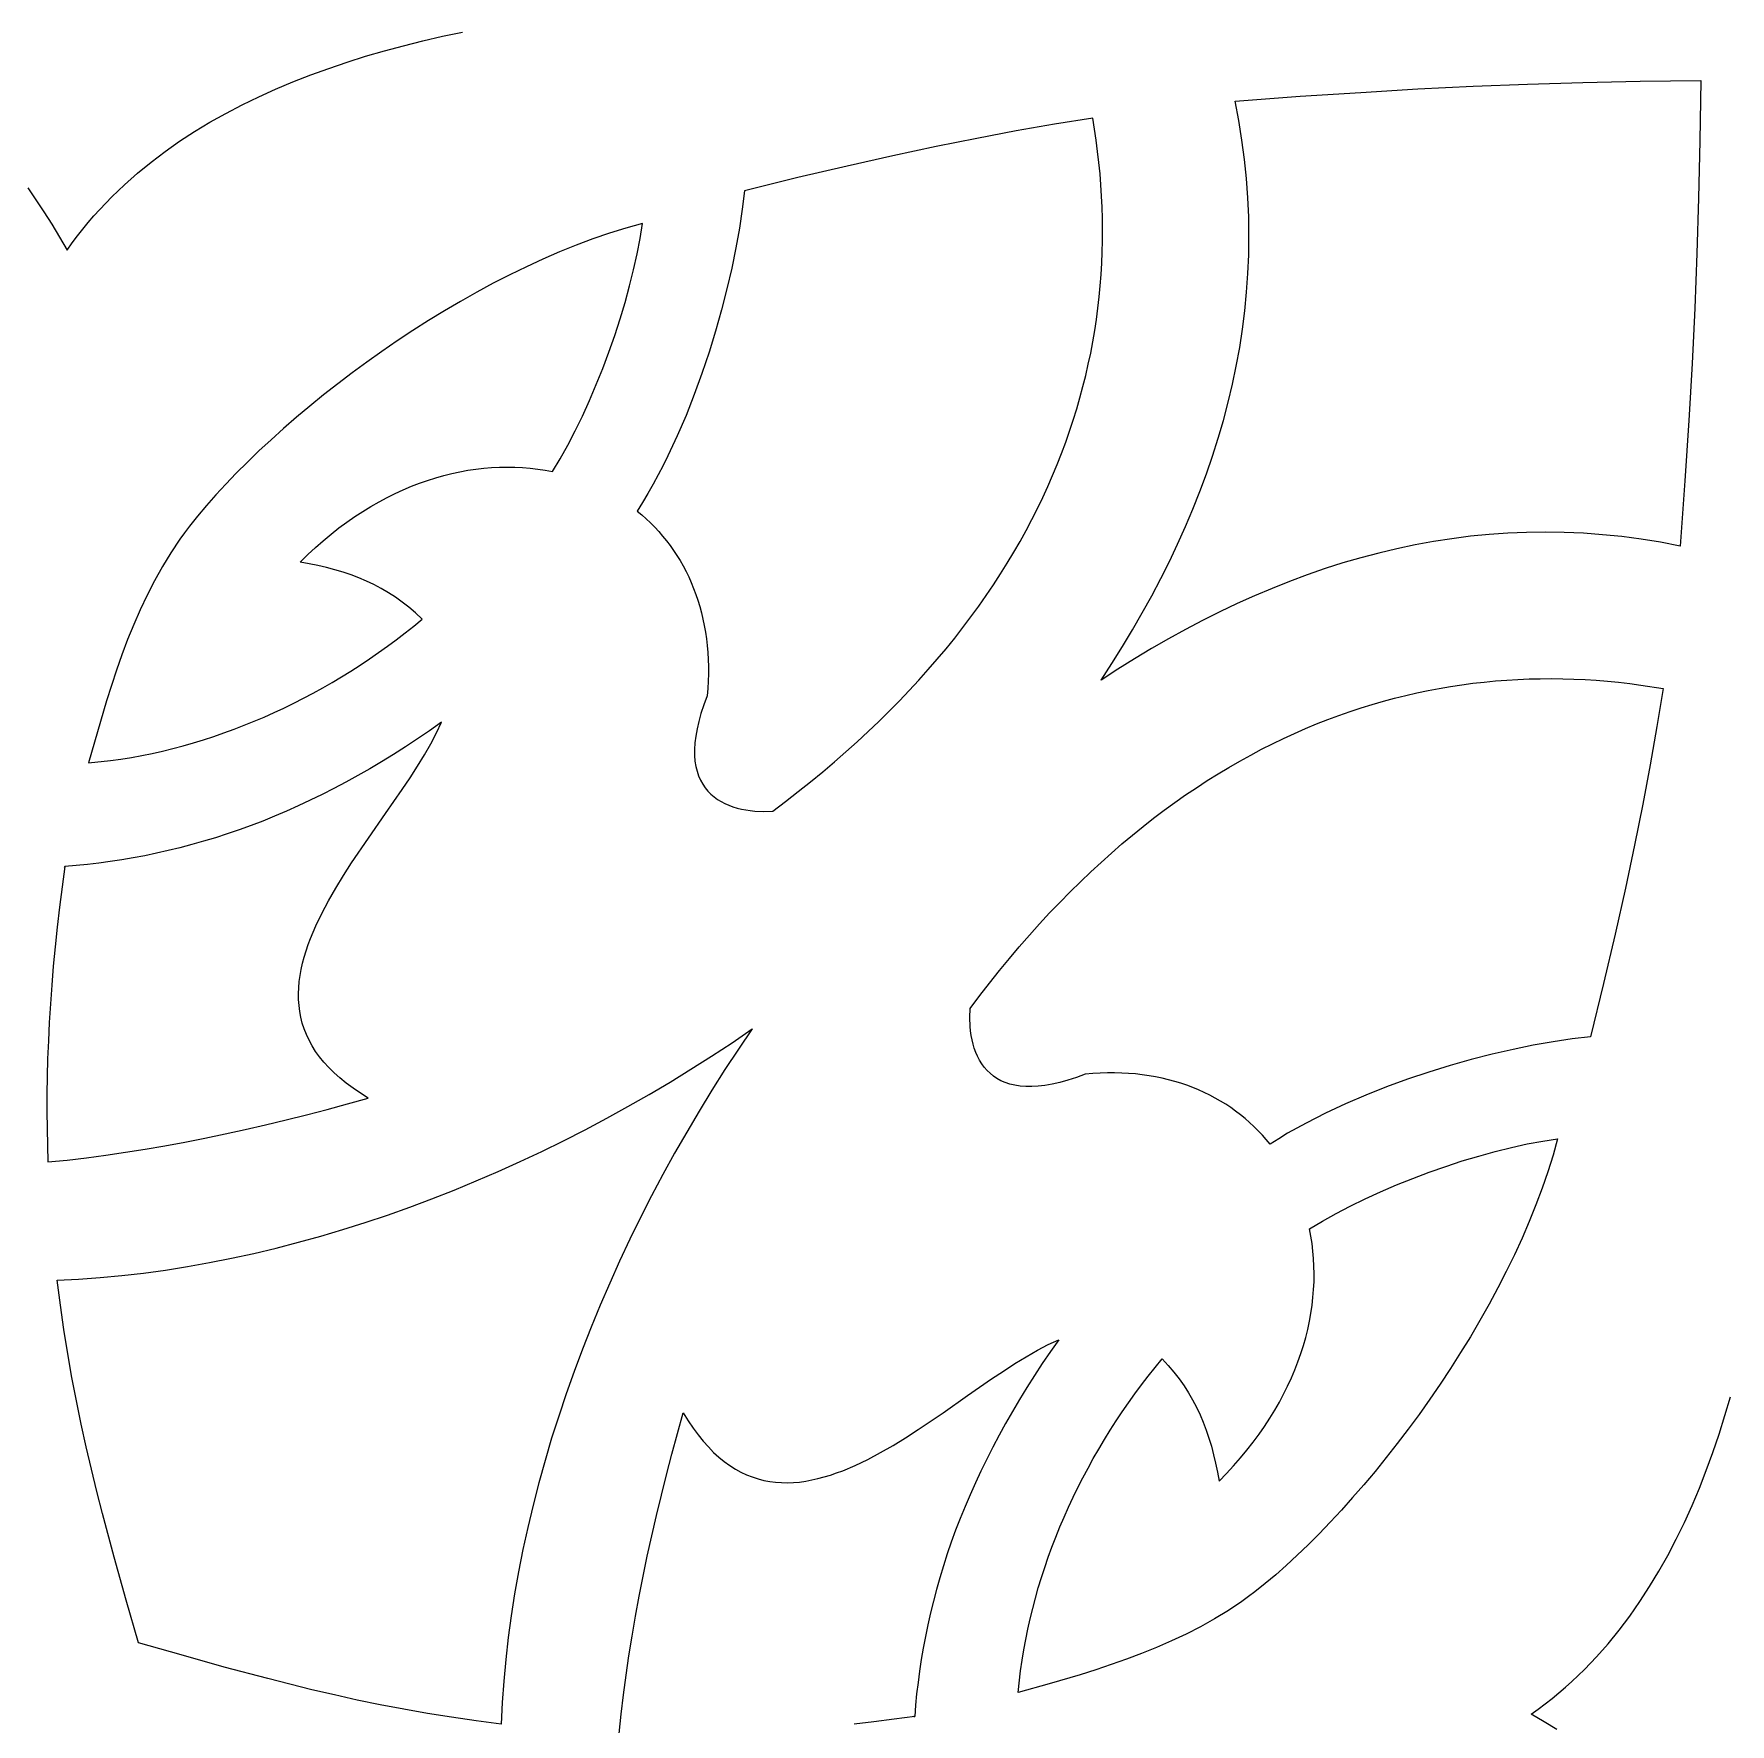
# Model space of a CAD drawing. Extents: x -61 to 56, y 12 to 129.
# Drawn here: x -3.18 to 15.38, y 70.04 to 88.53 of the extents above; entities that cross this region are included whole.
import ezdxf

# ---------------------------------------------------------------- set-up
doc = ezdxf.new("R2010")
doc.units = 0
doc.header["$MEASUREMENT"] = 0
doc.layers.add('LAYER_1', color=18, linetype='CONTINUOUS')

msp = doc.modelspace()

# ---------------------------------------------------------------- linework, layer by layer
at = {"layer": 'LAYER_1'}
for points in [[(-3.244, 86.849), (-3.156, 86.72), (-3.07, 86.587), (-2.984, 86.451), (-2.899, 86.312), (-2.816, 86.17), (-2.76, 86.248), (-2.703, 86.324), (-2.644, 86.399), (-2.583, 86.472), (-2.521, 86.544), (-2.458, 86.615), (-2.393, 86.684), (-2.326, 86.752), (-2.189, 86.884), (-2.046, 87.011), (-1.897, 87.132), (-1.743, 87.248), (-1.585, 87.36), (-1.421, 87.466), (-1.252, 87.568), (-1.079, 87.665), (-0.901, 87.758), (-0.719, 87.846), (-0.534, 87.93), (-0.344, 88.01), (-0.15, 88.086), (0.047, 88.157), (0.247, 88.225), (0.45, 88.289), (0.657, 88.349), (0.866, 88.405), (1.078, 88.458), (1.292, 88.508), (1.509, 88.554)], [(-3.244, 86.849), (-3.156, 86.72), (-3.07, 86.587), (-2.984, 86.451), (-2.899, 86.312), (-2.816, 86.17), (-2.76, 86.248), (-2.703, 86.324), (-2.644, 86.399), (-2.583, 86.472), (-2.521, 86.544), (-2.458, 86.615), (-2.393, 86.684), (-2.326, 86.752), (-2.189, 86.884), (-2.046, 87.011), (-1.897, 87.132), (-1.743, 87.248), (-1.585, 87.36), (-1.421, 87.466), (-1.252, 87.568), (-1.079, 87.665), (-0.901, 87.758), (-0.719, 87.846), (-0.534, 87.93), (-0.344, 88.01), (-0.15, 88.086), (0.047, 88.157), (0.247, 88.225), (0.45, 88.289), (0.657, 88.349), (0.866, 88.405), (1.078, 88.458), (1.292, 88.508), (1.509, 88.554)], [(3.225, 69.942), (3.246, 70.152), (3.272, 70.364), (3.3, 70.577), (3.331, 70.791), (3.366, 71.007), (3.403, 71.223), (3.443, 71.442), (3.486, 71.661), (3.532, 71.881), (3.581, 72.103), (3.632, 72.325), (3.686, 72.548), (3.742, 72.772), (3.801, 72.997), (3.862, 73.222), (3.925, 73.448), (3.978, 73.362), (4.033, 73.282), (4.088, 73.207), (4.144, 73.138), (4.2, 73.075), (4.258, 73.016), (4.316, 72.963), (4.375, 72.915), (4.435, 72.872), (4.496, 72.834), (4.557, 72.801), (4.619, 72.772), (4.681, 72.747), (4.744, 72.726), (4.807, 72.71), (4.872, 72.698), (4.936, 72.69), (5.001, 72.685), (5.066, 72.684), (5.132, 72.687), (5.199, 72.692), (5.265, 72.702), (5.332, 72.714), (5.399, 72.729), (5.467, 72.747), (5.535, 72.767), (5.603, 72.791), (5.671, 72.816), (5.808, 72.874), (5.945, 72.94), (6.083, 73.014), (6.221, 73.093), (6.358, 73.177), (6.495, 73.265), (6.768, 73.45), (7.036, 73.637), (7.299, 73.819), (7.428, 73.905), (7.554, 73.987), (7.678, 74.063), (7.8, 74.133), (7.919, 74.195), (8.035, 74.249), (7.943, 74.118), (7.854, 73.987), (7.767, 73.856), (7.684, 73.725), (7.604, 73.594), (7.527, 73.464), (7.452, 73.333), (7.381, 73.203), (7.312, 73.072), (7.246, 72.942), (7.183, 72.812), (7.122, 72.682), (7.064, 72.553), (7.008, 72.423), (6.955, 72.294), (6.905, 72.165), (6.858, 72.035), (6.814, 71.905), (6.772, 71.775), (6.733, 71.645), (6.697, 71.516), (6.662, 71.387), (6.631, 71.259), (6.602, 71.131), (6.575, 71.003), (6.551, 70.876), (6.53, 70.75), (6.511, 70.624), (6.494, 70.499), (6.479, 70.375), (6.468, 70.251), (6.458, 70.127), (6.448, 70.126), (6.458, 70.127), (6.234, 70.097), (6.012, 70.069), (5.795, 70.044)], [(3.225, 69.942), (3.246, 70.152), (3.272, 70.364), (3.3, 70.577), (3.331, 70.791), (3.366, 71.007), (3.403, 71.223), (3.443, 71.442), (3.486, 71.661), (3.532, 71.881), (3.581, 72.103), (3.632, 72.325), (3.686, 72.548), (3.742, 72.772), (3.801, 72.997), (3.862, 73.222), (3.925, 73.448), (3.978, 73.362), (4.033, 73.282), (4.088, 73.207), (4.144, 73.138), (4.2, 73.075), (4.258, 73.016), (4.316, 72.963), (4.375, 72.915), (4.435, 72.872), (4.496, 72.834), (4.557, 72.801), (4.619, 72.772), (4.681, 72.747), (4.744, 72.726), (4.807, 72.71), (4.872, 72.698), (4.936, 72.69), (5.001, 72.685), (5.066, 72.684), (5.132, 72.687), (5.199, 72.692), (5.265, 72.702), (5.332, 72.714), (5.399, 72.729), (5.467, 72.747), (5.535, 72.767), (5.603, 72.791), (5.671, 72.816), (5.808, 72.874), (5.945, 72.94), (6.083, 73.014), (6.221, 73.093), (6.358, 73.177), (6.495, 73.265), (6.768, 73.45), (7.036, 73.637), (7.299, 73.819), (7.428, 73.905), (7.554, 73.987), (7.678, 74.063), (7.8, 74.133), (7.919, 74.195), (8.035, 74.249), (7.943, 74.118), (7.854, 73.987), (7.767, 73.856), (7.684, 73.725), (7.604, 73.594), (7.527, 73.464), (7.452, 73.333), (7.381, 73.203), (7.312, 73.072), (7.246, 72.942), (7.183, 72.812), (7.122, 72.682), (7.064, 72.553), (7.008, 72.423), (6.955, 72.294), (6.905, 72.165), (6.858, 72.035), (6.814, 71.905), (6.772, 71.775), (6.733, 71.645), (6.697, 71.516), (6.662, 71.387), (6.631, 71.259), (6.602, 71.131), (6.575, 71.003), (6.551, 70.876), (6.53, 70.75), (6.511, 70.624), (6.494, 70.499), (6.479, 70.375), (6.468, 70.251), (6.458, 70.127), (6.448, 70.126), (6.458, 70.127), (6.234, 70.097), (6.012, 70.069), (5.795, 70.044)], [(13.483, 69.984), (13.344, 70.069), (13.202, 70.153), (13.28, 70.208), (13.356, 70.266), (13.431, 70.324), (13.504, 70.385), (13.576, 70.447), (13.647, 70.51), (13.716, 70.575), (13.784, 70.642), (13.916, 70.779), (14.043, 70.922), (14.164, 71.071), (14.28, 71.225), (14.392, 71.384), (14.498, 71.547), (14.6, 71.716), (14.697, 71.889), (14.79, 72.067), (14.878, 72.249), (14.962, 72.435), (15.042, 72.624), (15.118, 72.818), (15.189, 73.015), (15.257, 73.215), (15.321, 73.418), (15.381, 73.625)], [(13.483, 69.984), (13.344, 70.069), (13.202, 70.153), (13.28, 70.208), (13.356, 70.266), (13.431, 70.324), (13.504, 70.385), (13.576, 70.447), (13.647, 70.51), (13.716, 70.575), (13.784, 70.642), (13.916, 70.779), (14.043, 70.922), (14.164, 71.071), (14.28, 71.225), (14.392, 71.384), (14.498, 71.547), (14.6, 71.716), (14.697, 71.889), (14.79, 72.067), (14.878, 72.249), (14.962, 72.435), (15.042, 72.624), (15.118, 72.818), (15.189, 73.015), (15.257, 73.215), (15.321, 73.418), (15.381, 73.625)]]:
    msp.add_lwpolyline(points, dxfattribs=at)
for points in [[(8.498, 81.466), (8.497, 81.465), (8.615, 81.648), (8.73, 81.832), (8.841, 82.016), (8.948, 82.202), (9.051, 82.388), (9.149, 82.576), (9.244, 82.764), (9.334, 82.953), (9.419, 83.144), (9.5, 83.335), (9.577, 83.527), (9.649, 83.721), (9.716, 83.915), (9.778, 84.11), (9.835, 84.306), (9.887, 84.504), (9.934, 84.702), (9.976, 84.901), (10.013, 85.102), (10.044, 85.303), (10.069, 85.505), (10.089, 85.709), (10.104, 85.913), (10.112, 86.118), (10.115, 86.325), (10.112, 86.533), (10.103, 86.741), (10.087, 86.951), (10.066, 87.161), (10.038, 87.373), (10.004, 87.586), (9.963, 87.8), (10.675, 87.852), (11.337, 87.895), (11.962, 87.932), (12.566, 87.961), (13.163, 87.984), (13.768, 88.002), (14.395, 88.016), (15.058, 88.026), (15.058, 88.026), (15.048, 87.363), (15.034, 86.736), (15.016, 86.131), (14.993, 85.534), (14.963, 84.93), (14.927, 84.305), (14.884, 83.643), (14.832, 82.931), (14.618, 82.972), (14.405, 83.006), (14.193, 83.034), (13.983, 83.055), (13.773, 83.071), (13.564, 83.08), (13.357, 83.083), (13.15, 83.08), (12.945, 83.072), (12.741, 83.058), (12.537, 83.038), (12.335, 83.012), (12.133, 82.981), (11.933, 82.944), (11.734, 82.902), (11.536, 82.855), (11.338, 82.803), (11.142, 82.746), (10.947, 82.684), (10.752, 82.617), (10.559, 82.545), (10.367, 82.468), (10.176, 82.387), (9.985, 82.302), (9.796, 82.212), (9.607, 82.117), (9.42, 82.019), (9.234, 81.916), (9.048, 81.809), (8.863, 81.698), (8.68, 81.583), (8.497, 81.465)], [(8.498, 81.466), (8.497, 81.465), (8.615, 81.648), (8.73, 81.832), (8.841, 82.016), (8.948, 82.202), (9.051, 82.388), (9.149, 82.576), (9.244, 82.764), (9.334, 82.953), (9.419, 83.144), (9.5, 83.335), (9.577, 83.527), (9.649, 83.721), (9.716, 83.915), (9.778, 84.11), (9.835, 84.306), (9.887, 84.504), (9.934, 84.702), (9.976, 84.901), (10.013, 85.102), (10.044, 85.303), (10.069, 85.505), (10.089, 85.709), (10.104, 85.913), (10.112, 86.118), (10.115, 86.325), (10.112, 86.533), (10.103, 86.741), (10.087, 86.951), (10.066, 87.161), (10.038, 87.373), (10.004, 87.586), (9.963, 87.8), (10.675, 87.852), (11.337, 87.895), (11.962, 87.932), (12.566, 87.961), (13.163, 87.984), (13.768, 88.002), (14.395, 88.016), (15.058, 88.026), (15.058, 88.026), (15.048, 87.363), (15.034, 86.736), (15.016, 86.131), (14.993, 85.534), (14.963, 84.93), (14.927, 84.305), (14.884, 83.643), (14.832, 82.931), (14.618, 82.972), (14.405, 83.006), (14.193, 83.034), (13.983, 83.055), (13.773, 83.071), (13.564, 83.08), (13.357, 83.083), (13.15, 83.08), (12.945, 83.072), (12.741, 83.058), (12.537, 83.038), (12.335, 83.012), (12.133, 82.981), (11.933, 82.944), (11.734, 82.902), (11.536, 82.855), (11.338, 82.803), (11.142, 82.746), (10.947, 82.684), (10.752, 82.617), (10.559, 82.545), (10.367, 82.468), (10.176, 82.387), (9.985, 82.302), (9.796, 82.212), (9.607, 82.117), (9.42, 82.019), (9.234, 81.916), (9.048, 81.809), (8.863, 81.698), (8.68, 81.583), (8.497, 81.465)], [(8.405, 87.613), (7.988, 87.545), (7.569, 87.472), (7.138, 87.391), (6.691, 87.302), (6.22, 87.202), (5.718, 87.089), (5.178, 86.962), (4.595, 86.818), (4.571, 86.618), (4.54, 86.409), (4.501, 86.193), (4.456, 85.972), (4.404, 85.745), (4.345, 85.515), (4.28, 85.283), (4.208, 85.051), (4.13, 84.818), (4.046, 84.588), (3.956, 84.36), (3.86, 84.137), (3.758, 83.92), (3.705, 83.813), (3.651, 83.709), (3.595, 83.607), (3.538, 83.506), (3.48, 83.409), (3.421, 83.314), (3.471, 83.272), (3.52, 83.229), (3.567, 83.184), (3.613, 83.138), (3.658, 83.09), (3.7, 83.04), (3.742, 82.989), (3.782, 82.937), (3.82, 82.883), (3.856, 82.828), (3.891, 82.772), (3.924, 82.714), (3.956, 82.654), (3.985, 82.593), (4.013, 82.531), (4.039, 82.468), (4.064, 82.403), (4.086, 82.338), (4.106, 82.27), (4.125, 82.202), (4.141, 82.132), (4.156, 82.061), (4.169, 81.989), (4.179, 81.916), (4.187, 81.842), (4.194, 81.766), (4.198, 81.69), (4.2, 81.612), (4.2, 81.534), (4.197, 81.454), (4.193, 81.373), (4.186, 81.291), (4.15, 81.194), (4.119, 81.101), (4.095, 81.013), (4.076, 80.93), (4.062, 80.851), (4.053, 80.777), (4.049, 80.707), (4.049, 80.641), (4.054, 80.579), (4.063, 80.521), (4.077, 80.467), (4.093, 80.416), (4.114, 80.37), (4.138, 80.326), (4.165, 80.286), (4.195, 80.25), (4.227, 80.217), (4.262, 80.187), (4.3, 80.159), (4.339, 80.135), (4.381, 80.114), (4.424, 80.095), (4.469, 80.079), (4.515, 80.065), (4.562, 80.053), (4.61, 80.044), (4.658, 80.037), (4.707, 80.032), (4.806, 80.028), (4.904, 80.031), (5.045, 80.137), (5.183, 80.245), (5.319, 80.352), (5.451, 80.461), (5.58, 80.57), (5.706, 80.68), (5.829, 80.79), (5.949, 80.901), (6.065, 81.013), (6.179, 81.125), (6.29, 81.238), (6.398, 81.351), (6.503, 81.465), (6.605, 81.579), (6.705, 81.693), (6.801, 81.808), (6.895, 81.924), (6.985, 82.04), (7.073, 82.156), (7.158, 82.273), (7.24, 82.391), (7.32, 82.508), (7.397, 82.626), (7.471, 82.745), (7.542, 82.863), (7.61, 82.982), (7.676, 83.102), (7.74, 83.221), (7.8, 83.341), (7.858, 83.461), (7.914, 83.582), (7.967, 83.703), (8.017, 83.824), (8.065, 83.945), (8.11, 84.066), (8.152, 84.188), (8.193, 84.309), (8.23, 84.431), (8.266, 84.553), (8.298, 84.676), (8.329, 84.798), (8.357, 84.92), (8.383, 85.043), (8.406, 85.165), (8.427, 85.288), (8.445, 85.411), (8.462, 85.534), (8.476, 85.656), (8.488, 85.779), (8.497, 85.902), (8.504, 86.025), (8.509, 86.147), (8.512, 86.27), (8.513, 86.393), (8.512, 86.515), (8.508, 86.638), (8.502, 86.76), (8.494, 86.883), (8.485, 87.005), (8.473, 87.127), (8.459, 87.249), (8.443, 87.37)], [(8.405, 87.613), (7.988, 87.545), (7.569, 87.472), (7.138, 87.391), (6.691, 87.302), (6.22, 87.202), (5.718, 87.089), (5.178, 86.962), (4.595, 86.818), (4.571, 86.618), (4.54, 86.409), (4.501, 86.193), (4.456, 85.972), (4.404, 85.745), (4.345, 85.515), (4.28, 85.283), (4.208, 85.051), (4.13, 84.818), (4.046, 84.588), (3.956, 84.36), (3.86, 84.137), (3.758, 83.92), (3.705, 83.813), (3.651, 83.709), (3.595, 83.607), (3.538, 83.506), (3.48, 83.409), (3.421, 83.314), (3.471, 83.272), (3.52, 83.229), (3.567, 83.184), (3.613, 83.138), (3.658, 83.09), (3.7, 83.04), (3.742, 82.989), (3.782, 82.937), (3.82, 82.883), (3.856, 82.828), (3.891, 82.772), (3.924, 82.714), (3.956, 82.654), (3.985, 82.593), (4.013, 82.531), (4.039, 82.468), (4.064, 82.403), (4.086, 82.338), (4.106, 82.27), (4.125, 82.202), (4.141, 82.132), (4.156, 82.061), (4.169, 81.989), (4.179, 81.916), (4.187, 81.842), (4.194, 81.766), (4.198, 81.69), (4.2, 81.612), (4.2, 81.534), (4.197, 81.454), (4.193, 81.373), (4.186, 81.291), (4.15, 81.194), (4.119, 81.101), (4.095, 81.013), (4.076, 80.93), (4.062, 80.851), (4.053, 80.777), (4.049, 80.707), (4.049, 80.641), (4.054, 80.579), (4.063, 80.521), (4.077, 80.467), (4.093, 80.416), (4.114, 80.37), (4.138, 80.326), (4.165, 80.286), (4.195, 80.25), (4.227, 80.217), (4.262, 80.187), (4.3, 80.159), (4.339, 80.135), (4.381, 80.114), (4.424, 80.095), (4.469, 80.079), (4.515, 80.065), (4.562, 80.053), (4.61, 80.044), (4.658, 80.037), (4.707, 80.032), (4.806, 80.028), (4.904, 80.031), (5.045, 80.137), (5.183, 80.245), (5.319, 80.352), (5.451, 80.461), (5.58, 80.57), (5.706, 80.68), (5.829, 80.79), (5.949, 80.901), (6.065, 81.013), (6.179, 81.125), (6.29, 81.238), (6.398, 81.351), (6.503, 81.465), (6.605, 81.579), (6.705, 81.693), (6.801, 81.808), (6.895, 81.924), (6.985, 82.04), (7.073, 82.156), (7.158, 82.273), (7.24, 82.391), (7.32, 82.508), (7.397, 82.626), (7.471, 82.745), (7.542, 82.863), (7.61, 82.982), (7.676, 83.102), (7.74, 83.221), (7.8, 83.341), (7.858, 83.461), (7.914, 83.582), (7.967, 83.703), (8.017, 83.824), (8.065, 83.945), (8.11, 84.066), (8.152, 84.188), (8.193, 84.309), (8.23, 84.431), (8.266, 84.553), (8.298, 84.676), (8.329, 84.798), (8.357, 84.92), (8.383, 85.043), (8.406, 85.165), (8.427, 85.288), (8.445, 85.411), (8.462, 85.534), (8.476, 85.656), (8.488, 85.779), (8.497, 85.902), (8.504, 86.025), (8.509, 86.147), (8.512, 86.27), (8.513, 86.393), (8.512, 86.515), (8.508, 86.638), (8.502, 86.76), (8.494, 86.883), (8.485, 87.005), (8.473, 87.127), (8.459, 87.249), (8.443, 87.37)], [(3.478, 86.459), (3.299, 86.409), (3.118, 86.353), (2.937, 86.291), (2.755, 86.222), (2.573, 86.149), (2.391, 86.07), (2.209, 85.986), (2.028, 85.898), (1.847, 85.806), (1.668, 85.709), (1.49, 85.608), (1.313, 85.505), (1.139, 85.398), (0.966, 85.288), (0.796, 85.175), (0.628, 85.061), (0.464, 84.944), (0.303, 84.825), (0.145, 84.705), (-0.01, 84.584), (-0.16, 84.462), (-0.306, 84.34), (-0.447, 84.217), (-0.584, 84.094), (-0.716, 83.972), (-0.843, 83.85), (-0.964, 83.729), (-1.079, 83.61), (-1.188, 83.491), (-1.291, 83.375), (-1.387, 83.26), (-1.476, 83.148), (-1.53, 83.077), (-1.582, 83.005), (-1.681, 82.857), (-1.773, 82.706), (-1.859, 82.552), (-1.94, 82.395), (-2.016, 82.235), (-2.086, 82.072), (-2.153, 81.908), (-2.215, 81.742), (-2.274, 81.575), (-2.33, 81.406), (-2.384, 81.237), (-2.484, 80.898), (-2.58, 80.559), (-2.34, 80.584), (-2.226, 80.6), (-2.112, 80.619), (-1.999, 80.64), (-1.885, 80.663), (-1.772, 80.689), (-1.659, 80.717), (-1.546, 80.746), (-1.434, 80.778), (-1.322, 80.812), (-1.21, 80.849), (-1.099, 80.887), (-0.988, 80.927), (-0.878, 80.97), (-0.768, 81.014), (-0.659, 81.06), (-0.551, 81.109), (-0.443, 81.159), (-0.336, 81.211), (-0.229, 81.266), (-0.124, 81.322), (-0.019, 81.379), (0.085, 81.439), (0.188, 81.501), (0.29, 81.564), (0.392, 81.629), (0.492, 81.696), (0.591, 81.765), (0.689, 81.835), (0.786, 81.907), (0.882, 81.981), (0.977, 82.056), (1.07, 82.133), (0.998, 82.199), (0.925, 82.261), (0.851, 82.318), (0.776, 82.372), (0.7, 82.421), (0.622, 82.467), (0.542, 82.509), (0.46, 82.547), (0.377, 82.582), (0.292, 82.615), (0.205, 82.644), (0.115, 82.671), (0.023, 82.696), (-0.071, 82.718), (-0.168, 82.738), (-0.267, 82.756), (-0.183, 82.838), (-0.099, 82.916), (-0.013, 82.99), (0.072, 83.061), (0.159, 83.129), (0.246, 83.193), (0.333, 83.253), (0.42, 83.311), (0.508, 83.365), (0.597, 83.415), (0.685, 83.462), (0.774, 83.506), (0.862, 83.547), (0.951, 83.585), (1.04, 83.619), (1.129, 83.65), (1.217, 83.679), (1.306, 83.704), (1.394, 83.726), (1.482, 83.744), (1.569, 83.76), (1.656, 83.773), (1.743, 83.783), (1.829, 83.79), (1.915, 83.795), (2, 83.796), (2.084, 83.795), (2.168, 83.79), (2.251, 83.783), (2.333, 83.774), (2.414, 83.761), (2.494, 83.746), (2.579, 83.886), (2.662, 84.035), (2.743, 84.191), (2.823, 84.354), (2.9, 84.523), (2.974, 84.697), (3.045, 84.874), (3.112, 85.053), (3.176, 85.235), (3.235, 85.416), (3.29, 85.597), (3.339, 85.777), (3.383, 85.954), (3.421, 86.127), (3.453, 86.296)], [(3.478, 86.459), (3.299, 86.409), (3.118, 86.353), (2.937, 86.291), (2.755, 86.222), (2.573, 86.149), (2.391, 86.07), (2.209, 85.986), (2.028, 85.898), (1.847, 85.806), (1.668, 85.709), (1.49, 85.608), (1.313, 85.505), (1.139, 85.398), (0.966, 85.288), (0.796, 85.175), (0.628, 85.061), (0.464, 84.944), (0.303, 84.825), (0.145, 84.705), (-0.01, 84.584), (-0.16, 84.462), (-0.306, 84.34), (-0.447, 84.217), (-0.584, 84.094), (-0.716, 83.972), (-0.843, 83.85), (-0.964, 83.729), (-1.079, 83.61), (-1.188, 83.491), (-1.291, 83.375), (-1.387, 83.26), (-1.476, 83.148), (-1.53, 83.077), (-1.582, 83.005), (-1.681, 82.857), (-1.773, 82.706), (-1.859, 82.552), (-1.94, 82.395), (-2.016, 82.235), (-2.086, 82.072), (-2.153, 81.908), (-2.215, 81.742), (-2.274, 81.575), (-2.33, 81.406), (-2.384, 81.237), (-2.484, 80.898), (-2.58, 80.559), (-2.34, 80.584), (-2.226, 80.6), (-2.112, 80.619), (-1.999, 80.64), (-1.885, 80.663), (-1.772, 80.689), (-1.659, 80.717), (-1.546, 80.746), (-1.434, 80.778), (-1.322, 80.812), (-1.21, 80.849), (-1.099, 80.887), (-0.988, 80.927), (-0.878, 80.97), (-0.768, 81.014), (-0.659, 81.06), (-0.551, 81.109), (-0.443, 81.159), (-0.336, 81.211), (-0.229, 81.266), (-0.124, 81.322), (-0.019, 81.379), (0.085, 81.439), (0.188, 81.501), (0.29, 81.564), (0.392, 81.629), (0.492, 81.696), (0.591, 81.765), (0.689, 81.835), (0.786, 81.907), (0.882, 81.981), (0.977, 82.056), (1.07, 82.133), (0.998, 82.199), (0.925, 82.261), (0.851, 82.318), (0.776, 82.372), (0.7, 82.421), (0.622, 82.467), (0.542, 82.509), (0.46, 82.547), (0.377, 82.582), (0.292, 82.615), (0.205, 82.644), (0.115, 82.671), (0.023, 82.696), (-0.071, 82.718), (-0.168, 82.738), (-0.267, 82.756), (-0.183, 82.838), (-0.099, 82.916), (-0.013, 82.99), (0.072, 83.061), (0.159, 83.129), (0.246, 83.193), (0.333, 83.253), (0.42, 83.311), (0.508, 83.365), (0.597, 83.415), (0.685, 83.462), (0.774, 83.506), (0.862, 83.547), (0.951, 83.585), (1.04, 83.619), (1.129, 83.65), (1.217, 83.679), (1.306, 83.704), (1.394, 83.726), (1.482, 83.744), (1.569, 83.76), (1.656, 83.773), (1.743, 83.783), (1.829, 83.79), (1.915, 83.795), (2, 83.796), (2.084, 83.795), (2.168, 83.79), (2.251, 83.783), (2.333, 83.774), (2.414, 83.761), (2.494, 83.746), (2.579, 83.886), (2.662, 84.035), (2.743, 84.191), (2.823, 84.354), (2.9, 84.523), (2.974, 84.697), (3.045, 84.874), (3.112, 85.053), (3.176, 85.235), (3.235, 85.416), (3.29, 85.597), (3.339, 85.777), (3.383, 85.954), (3.421, 86.127), (3.453, 86.296)], [(14.645, 81.373), (14.577, 80.956), (14.504, 80.537), (14.423, 80.106), (14.334, 79.659), (14.234, 79.188), (14.121, 78.686), (13.994, 78.147), (13.85, 77.563), (13.65, 77.539), (13.441, 77.508), (13.225, 77.47), (13.004, 77.424), (12.777, 77.372), (12.547, 77.313), (12.315, 77.248), (12.083, 77.176), (11.85, 77.098), (11.62, 77.014), (11.392, 76.924), (11.169, 76.828), (10.951, 76.726), (10.845, 76.673), (10.741, 76.619), (10.638, 76.563), (10.538, 76.507), (10.441, 76.448), (10.345, 76.389), (10.304, 76.439), (10.261, 76.488), (10.216, 76.535), (10.169, 76.581), (10.122, 76.626), (10.072, 76.669), (10.021, 76.71), (9.969, 76.75), (9.915, 76.788), (9.86, 76.824), (9.803, 76.859), (9.745, 76.892), (9.686, 76.924), (9.625, 76.954), (9.563, 76.981), (9.5, 77.007), (9.435, 77.032), (9.369, 77.054), (9.302, 77.074), (9.234, 77.093), (9.164, 77.11), (9.093, 77.124), (9.021, 77.137), (8.948, 77.147), (8.874, 77.156), (8.798, 77.162), (8.722, 77.166), (8.644, 77.168), (8.566, 77.168), (8.486, 77.165), (8.405, 77.161), (8.323, 77.154), (8.226, 77.118), (8.133, 77.087), (8.045, 77.063), (7.962, 77.044), (7.883, 77.03), (7.809, 77.021), (7.739, 77.017), (7.673, 77.017), (7.611, 77.022), (7.553, 77.032), (7.499, 77.045), (7.448, 77.062), (7.401, 77.082), (7.358, 77.106), (7.318, 77.133), (7.282, 77.163), (7.249, 77.195), (7.218, 77.23), (7.191, 77.268), (7.167, 77.308), (7.146, 77.349), (7.127, 77.392), (7.11, 77.437), (7.097, 77.483), (7.085, 77.53), (7.076, 77.578), (7.069, 77.626), (7.064, 77.675), (7.06, 77.774), (7.063, 77.872), (7.169, 78.013), (7.277, 78.151), (7.384, 78.287), (7.493, 78.419), (7.602, 78.548), (7.712, 78.674), (7.822, 78.797), (7.933, 78.917), (8.045, 79.033), (8.157, 79.147), (8.27, 79.258), (8.383, 79.366), (8.496, 79.471), (8.611, 79.573), (8.725, 79.673), (8.84, 79.769), (8.956, 79.863), (9.072, 79.953), (9.188, 80.041), (9.305, 80.126), (9.422, 80.208), (9.54, 80.288), (9.658, 80.365), (9.776, 80.439), (9.895, 80.51), (10.014, 80.579), (10.134, 80.644), (10.253, 80.708), (10.373, 80.768), (10.493, 80.826), (10.614, 80.882), (10.734, 80.935), (10.855, 80.985), (10.977, 81.033), (11.098, 81.078), (11.22, 81.121), (11.341, 81.161), (11.463, 81.198), (11.585, 81.234), (11.707, 81.267), (11.83, 81.297), (11.952, 81.325), (12.075, 81.351), (12.197, 81.374), (12.32, 81.395), (12.443, 81.414), (12.565, 81.43), (12.688, 81.444), (12.811, 81.456), (12.934, 81.465), (13.057, 81.473), (13.179, 81.478), (13.302, 81.48), (13.425, 81.481), (13.547, 81.48), (13.67, 81.476), (13.792, 81.47), (13.914, 81.463), (14.036, 81.453), (14.158, 81.441), (14.28, 81.427), (14.402, 81.411)], [(14.645, 81.373), (14.577, 80.956), (14.504, 80.537), (14.423, 80.106), (14.334, 79.659), (14.234, 79.188), (14.121, 78.686), (13.994, 78.147), (13.85, 77.563), (13.65, 77.539), (13.441, 77.508), (13.225, 77.47), (13.004, 77.424), (12.777, 77.372), (12.547, 77.313), (12.315, 77.248), (12.083, 77.176), (11.85, 77.098), (11.62, 77.014), (11.392, 76.924), (11.169, 76.828), (10.951, 76.726), (10.845, 76.673), (10.741, 76.619), (10.638, 76.563), (10.538, 76.507), (10.441, 76.448), (10.345, 76.389), (10.304, 76.439), (10.261, 76.488), (10.216, 76.535), (10.169, 76.581), (10.122, 76.626), (10.072, 76.669), (10.021, 76.71), (9.969, 76.75), (9.915, 76.788), (9.86, 76.824), (9.803, 76.859), (9.745, 76.892), (9.686, 76.924), (9.625, 76.954), (9.563, 76.981), (9.5, 77.007), (9.435, 77.032), (9.369, 77.054), (9.302, 77.074), (9.234, 77.093), (9.164, 77.11), (9.093, 77.124), (9.021, 77.137), (8.948, 77.147), (8.874, 77.156), (8.798, 77.162), (8.722, 77.166), (8.644, 77.168), (8.566, 77.168), (8.486, 77.165), (8.405, 77.161), (8.323, 77.154), (8.226, 77.118), (8.133, 77.087), (8.045, 77.063), (7.962, 77.044), (7.883, 77.03), (7.809, 77.021), (7.739, 77.017), (7.673, 77.017), (7.611, 77.022), (7.553, 77.032), (7.499, 77.045), (7.448, 77.062), (7.401, 77.082), (7.358, 77.106), (7.318, 77.133), (7.282, 77.163), (7.249, 77.195), (7.218, 77.23), (7.191, 77.268), (7.167, 77.308), (7.146, 77.349), (7.127, 77.392), (7.11, 77.437), (7.097, 77.483), (7.085, 77.53), (7.076, 77.578), (7.069, 77.626), (7.064, 77.675), (7.06, 77.774), (7.063, 77.872), (7.169, 78.013), (7.277, 78.151), (7.384, 78.287), (7.493, 78.419), (7.602, 78.548), (7.712, 78.674), (7.822, 78.797), (7.933, 78.917), (8.045, 79.033), (8.157, 79.147), (8.27, 79.258), (8.383, 79.366), (8.496, 79.471), (8.611, 79.573), (8.725, 79.673), (8.84, 79.769), (8.956, 79.863), (9.072, 79.953), (9.188, 80.041), (9.305, 80.126), (9.422, 80.208), (9.54, 80.288), (9.658, 80.365), (9.776, 80.439), (9.895, 80.51), (10.014, 80.579), (10.134, 80.644), (10.253, 80.708), (10.373, 80.768), (10.493, 80.826), (10.614, 80.882), (10.734, 80.935), (10.855, 80.985), (10.977, 81.033), (11.098, 81.078), (11.22, 81.121), (11.341, 81.161), (11.463, 81.198), (11.585, 81.234), (11.707, 81.267), (11.83, 81.297), (11.952, 81.325), (12.075, 81.351), (12.197, 81.374), (12.32, 81.395), (12.443, 81.414), (12.565, 81.43), (12.688, 81.444), (12.811, 81.456), (12.934, 81.465), (13.057, 81.473), (13.179, 81.478), (13.302, 81.48), (13.425, 81.481), (13.547, 81.48), (13.67, 81.476), (13.792, 81.47), (13.914, 81.463), (14.036, 81.453), (14.158, 81.441), (14.28, 81.427), (14.402, 81.411)], [(-2.841, 79.426), (-2.871, 79.202), (-2.899, 78.981), (-2.924, 78.763), (-2.947, 78.548), (-2.967, 78.336), (-2.984, 78.127), (-2.998, 77.922), (-3.011, 77.719), (-3.02, 77.519), (-3.028, 77.322), (-3.033, 77.127), (-3.036, 76.935), (-3.036, 76.746), (-3.035, 76.559), (-3.031, 76.375), (-3.026, 76.193), (-2.816, 76.214), (-2.604, 76.24), (-2.392, 76.268), (-2.177, 76.299), (-1.962, 76.334), (-1.745, 76.371), (-1.527, 76.411), (-1.307, 76.454), (-1.087, 76.5), (-0.866, 76.549), (-0.643, 76.6), (-0.42, 76.654), (-0.196, 76.71), (0.029, 76.769), (0.254, 76.83), (0.48, 76.893), (0.394, 76.946), (0.314, 77.001), (0.239, 77.056), (0.17, 77.112), (0.107, 77.169), (0.048, 77.226), (-0.005, 77.284), (-0.053, 77.344), (-0.096, 77.403), (-0.134, 77.464), (-0.168, 77.525), (-0.197, 77.587), (-0.221, 77.649), (-0.242, 77.712), (-0.258, 77.776), (-0.27, 77.84), (-0.278, 77.904), (-0.283, 77.969), (-0.284, 78.035), (-0.281, 78.1), (-0.276, 78.167), (-0.267, 78.233), (-0.254, 78.3), (-0.239, 78.367), (-0.221, 78.435), (-0.201, 78.503), (-0.178, 78.571), (-0.152, 78.639), (-0.094, 78.776), (-0.028, 78.913), (0.046, 79.051), (0.125, 79.189), (0.209, 79.326), (0.297, 79.464), (0.481, 79.736), (0.669, 80.004), (0.851, 80.267), (0.937, 80.396), (1.019, 80.522), (1.095, 80.646), (1.165, 80.768), (1.227, 80.887), (1.28, 81.003), (1.15, 80.911), (1.019, 80.822), (0.888, 80.735), (0.757, 80.652), (0.626, 80.572), (0.496, 80.495), (0.365, 80.42), (0.234, 80.349), (0.104, 80.28), (-0.026, 80.214), (-0.156, 80.151), (-0.286, 80.09), (-0.415, 80.032), (-0.545, 79.976), (-0.674, 79.923), (-0.802, 79.873), (-0.933, 79.826), (-1.063, 79.782), (-1.193, 79.74), (-1.323, 79.701), (-1.452, 79.665), (-1.581, 79.631), (-1.71, 79.599), (-1.837, 79.57), (-1.965, 79.543), (-2.092, 79.519), (-2.218, 79.498), (-2.344, 79.479), (-2.469, 79.462), (-2.593, 79.448), (-2.717, 79.436), (-2.841, 79.426), (-2.842, 79.417)], [(-2.841, 79.426), (-2.871, 79.202), (-2.899, 78.981), (-2.924, 78.763), (-2.947, 78.548), (-2.967, 78.336), (-2.984, 78.127), (-2.998, 77.922), (-3.011, 77.719), (-3.02, 77.519), (-3.028, 77.322), (-3.033, 77.127), (-3.036, 76.935), (-3.036, 76.746), (-3.035, 76.559), (-3.031, 76.375), (-3.026, 76.193), (-2.816, 76.214), (-2.604, 76.24), (-2.392, 76.268), (-2.177, 76.299), (-1.962, 76.334), (-1.745, 76.371), (-1.527, 76.411), (-1.307, 76.454), (-1.087, 76.5), (-0.866, 76.549), (-0.643, 76.6), (-0.42, 76.654), (-0.196, 76.71), (0.029, 76.769), (0.254, 76.83), (0.48, 76.893), (0.394, 76.946), (0.314, 77.001), (0.239, 77.056), (0.17, 77.112), (0.107, 77.169), (0.048, 77.226), (-0.005, 77.284), (-0.053, 77.344), (-0.096, 77.403), (-0.134, 77.464), (-0.168, 77.525), (-0.197, 77.587), (-0.221, 77.649), (-0.242, 77.712), (-0.258, 77.776), (-0.27, 77.84), (-0.278, 77.904), (-0.283, 77.969), (-0.284, 78.035), (-0.281, 78.1), (-0.276, 78.167), (-0.267, 78.233), (-0.254, 78.3), (-0.239, 78.367), (-0.221, 78.435), (-0.201, 78.503), (-0.178, 78.571), (-0.152, 78.639), (-0.094, 78.776), (-0.028, 78.913), (0.046, 79.051), (0.125, 79.189), (0.209, 79.326), (0.297, 79.464), (0.481, 79.736), (0.669, 80.004), (0.851, 80.267), (0.937, 80.396), (1.019, 80.522), (1.095, 80.646), (1.165, 80.768), (1.227, 80.887), (1.28, 81.003), (1.15, 80.911), (1.019, 80.822), (0.888, 80.735), (0.757, 80.652), (0.626, 80.572), (0.496, 80.495), (0.365, 80.42), (0.234, 80.349), (0.104, 80.28), (-0.026, 80.214), (-0.156, 80.151), (-0.286, 80.09), (-0.415, 80.032), (-0.545, 79.976), (-0.674, 79.923), (-0.802, 79.873), (-0.933, 79.826), (-1.063, 79.782), (-1.193, 79.74), (-1.323, 79.701), (-1.452, 79.665), (-1.581, 79.631), (-1.71, 79.599), (-1.837, 79.57), (-1.965, 79.543), (-2.092, 79.519), (-2.218, 79.498), (-2.344, 79.479), (-2.469, 79.462), (-2.593, 79.448), (-2.717, 79.436), (-2.841, 79.426), (-2.842, 79.417)], [(-2.034, 70.934), (-2.034, 70.934), (-2.168, 71.401), (-2.3, 71.871), (-2.428, 72.347), (-2.489, 72.588), (-2.548, 72.831), (-2.606, 73.077), (-2.661, 73.326), (-2.713, 73.579), (-2.762, 73.835), (-2.808, 74.095), (-2.851, 74.359), (-2.889, 74.628), (-2.924, 74.901), (-2.69, 74.912), (-2.454, 74.929), (-2.217, 74.951), (-1.978, 74.978), (-1.739, 75.011), (-1.498, 75.049), (-1.257, 75.092), (-1.015, 75.14), (-0.772, 75.193), (-0.529, 75.251), (-0.285, 75.314), (-0.041, 75.382), (0.202, 75.454), (0.446, 75.531), (0.69, 75.613), (0.933, 75.699), (1.176, 75.79), (1.418, 75.885), (1.66, 75.985), (1.9, 76.089), (2.14, 76.197), (2.379, 76.309), (2.617, 76.426), (2.853, 76.546), (3.088, 76.671), (3.321, 76.799), (3.552, 76.931), (3.782, 77.067), (4.01, 77.207), (4.235, 77.35), (4.459, 77.497), (4.68, 77.648), (4.679, 77.647), (4.68, 77.648), (4.529, 77.427), (4.382, 77.203), (4.239, 76.978), (4.099, 76.75), (3.963, 76.52), (3.831, 76.289), (3.703, 76.056), (3.578, 75.821), (3.458, 75.585), (3.341, 75.347), (3.229, 75.108), (3.121, 74.869), (3.017, 74.628), (2.917, 74.386), (2.822, 74.144), (2.731, 73.901), (2.645, 73.658), (2.563, 73.414), (2.486, 73.17), (2.414, 72.927), (2.346, 72.683), (2.283, 72.439), (2.225, 72.196), (2.172, 71.953), (2.124, 71.711), (2.081, 71.47), (2.043, 71.229), (2.01, 70.99), (1.983, 70.751), (1.961, 70.514), (1.944, 70.278), (1.933, 70.044), (1.66, 70.079), (1.391, 70.118), (1.127, 70.16), (0.867, 70.206), (0.611, 70.255), (0.358, 70.307), (0.109, 70.362), (-0.137, 70.42), (-0.38, 70.479), (-0.621, 70.541), (-1.097, 70.668), (-1.567, 70.8), (-2.034, 70.934)], [(-2.034, 70.934), (-2.034, 70.934), (-2.168, 71.401), (-2.3, 71.871), (-2.428, 72.347), (-2.489, 72.588), (-2.548, 72.831), (-2.606, 73.077), (-2.661, 73.326), (-2.713, 73.579), (-2.762, 73.835), (-2.808, 74.095), (-2.851, 74.359), (-2.889, 74.628), (-2.924, 74.901), (-2.69, 74.912), (-2.454, 74.929), (-2.217, 74.951), (-1.978, 74.978), (-1.739, 75.011), (-1.498, 75.049), (-1.257, 75.092), (-1.015, 75.14), (-0.772, 75.193), (-0.529, 75.251), (-0.285, 75.314), (-0.041, 75.382), (0.202, 75.454), (0.446, 75.531), (0.69, 75.613), (0.933, 75.699), (1.176, 75.79), (1.418, 75.885), (1.66, 75.985), (1.9, 76.089), (2.14, 76.197), (2.379, 76.309), (2.617, 76.426), (2.853, 76.546), (3.088, 76.671), (3.321, 76.799), (3.552, 76.931), (3.782, 77.067), (4.01, 77.207), (4.235, 77.35), (4.459, 77.497), (4.68, 77.648), (4.679, 77.647), (4.68, 77.648), (4.529, 77.427), (4.382, 77.203), (4.239, 76.978), (4.099, 76.75), (3.963, 76.52), (3.831, 76.289), (3.703, 76.056), (3.578, 75.821), (3.458, 75.585), (3.341, 75.347), (3.229, 75.108), (3.121, 74.869), (3.017, 74.628), (2.917, 74.386), (2.822, 74.144), (2.731, 73.901), (2.645, 73.658), (2.563, 73.414), (2.486, 73.17), (2.414, 72.927), (2.346, 72.683), (2.283, 72.439), (2.225, 72.196), (2.172, 71.953), (2.124, 71.711), (2.081, 71.47), (2.043, 71.229), (2.01, 70.99), (1.983, 70.751), (1.961, 70.514), (1.944, 70.278), (1.933, 70.044), (1.66, 70.079), (1.391, 70.118), (1.127, 70.16), (0.867, 70.206), (0.611, 70.255), (0.358, 70.307), (0.109, 70.362), (-0.137, 70.42), (-0.38, 70.479), (-0.621, 70.541), (-1.097, 70.668), (-1.567, 70.8), (-2.034, 70.934)], [(13.491, 76.446), (13.441, 76.267), (13.385, 76.086), (13.322, 75.905), (13.254, 75.723), (13.181, 75.541), (13.102, 75.359), (13.018, 75.177), (12.93, 74.996), (12.837, 74.815), (12.741, 74.636), (12.64, 74.458), (12.537, 74.281), (12.43, 74.107), (12.32, 73.934), (12.207, 73.764), (12.092, 73.597), (11.976, 73.432), (11.857, 73.271), (11.737, 73.113), (11.616, 72.959), (11.494, 72.808), (11.372, 72.662), (11.249, 72.521), (11.126, 72.384), (11.004, 72.252), (10.882, 72.126), (10.761, 72.005), (10.642, 71.89), (10.523, 71.78), (10.407, 71.678), (10.292, 71.582), (10.18, 71.492), (10.109, 71.438), (10.037, 71.386), (9.889, 71.288), (9.738, 71.195), (9.584, 71.109), (9.426, 71.028), (9.266, 70.953), (9.104, 70.882), (8.94, 70.815), (8.774, 70.753), (8.606, 70.694), (8.438, 70.638), (8.269, 70.584), (7.93, 70.484), (7.591, 70.388), (7.616, 70.628), (7.632, 70.742), (7.651, 70.856), (7.672, 70.969), (7.695, 71.083), (7.721, 71.196), (7.749, 71.309), (7.778, 71.422), (7.81, 71.534), (7.844, 71.646), (7.881, 71.758), (7.919, 71.869), (7.959, 71.98), (8.002, 72.09), (8.046, 72.2), (8.092, 72.309), (8.141, 72.417), (8.191, 72.525), (8.243, 72.632), (8.298, 72.739), (8.354, 72.844), (8.411, 72.949), (8.471, 73.053), (8.533, 73.156), (8.596, 73.258), (8.661, 73.36), (8.728, 73.46), (8.797, 73.559), (8.867, 73.657), (8.939, 73.754), (9.013, 73.85), (9.088, 73.945), (9.165, 74.038), (9.231, 73.966), (9.293, 73.894), (9.35, 73.82), (9.404, 73.744), (9.453, 73.668), (9.498, 73.59), (9.54, 73.51), (9.579, 73.428), (9.614, 73.345), (9.647, 73.26), (9.676, 73.173), (9.703, 73.083), (9.727, 72.991), (9.75, 72.897), (9.77, 72.801), (9.788, 72.701), (9.869, 72.785), (9.947, 72.87), (10.022, 72.955), (10.093, 73.041), (10.161, 73.127), (10.225, 73.214), (10.285, 73.301), (10.343, 73.389), (10.397, 73.477), (10.447, 73.565), (10.494, 73.653), (10.538, 73.742), (10.579, 73.831), (10.617, 73.919), (10.651, 74.008), (10.682, 74.097), (10.71, 74.185), (10.735, 74.274), (10.757, 74.362), (10.776, 74.45), (10.792, 74.537), (10.805, 74.625), (10.815, 74.711), (10.822, 74.798), (10.827, 74.883), (10.828, 74.968), (10.826, 75.053), (10.822, 75.136), (10.815, 75.219), (10.805, 75.301), (10.793, 75.382), (10.778, 75.463), (10.918, 75.547), (11.067, 75.63), (11.223, 75.711), (11.386, 75.791), (11.555, 75.868), (11.729, 75.942), (11.906, 76.013), (12.085, 76.081), (12.267, 76.144), (12.448, 76.204), (12.629, 76.258), (12.809, 76.308), (12.986, 76.351), (13.159, 76.39), (13.328, 76.421)], [(13.491, 76.446), (13.441, 76.267), (13.385, 76.086), (13.322, 75.905), (13.254, 75.723), (13.181, 75.541), (13.102, 75.359), (13.018, 75.177), (12.93, 74.996), (12.837, 74.815), (12.741, 74.636), (12.64, 74.458), (12.537, 74.281), (12.43, 74.107), (12.32, 73.934), (12.207, 73.764), (12.092, 73.597), (11.976, 73.432), (11.857, 73.271), (11.737, 73.113), (11.616, 72.959), (11.494, 72.808), (11.372, 72.662), (11.249, 72.521), (11.126, 72.384), (11.004, 72.252), (10.882, 72.126), (10.761, 72.005), (10.642, 71.89), (10.523, 71.78), (10.407, 71.678), (10.292, 71.582), (10.18, 71.492), (10.109, 71.438), (10.037, 71.386), (9.889, 71.288), (9.738, 71.195), (9.584, 71.109), (9.426, 71.028), (9.266, 70.953), (9.104, 70.882), (8.94, 70.815), (8.774, 70.753), (8.606, 70.694), (8.438, 70.638), (8.269, 70.584), (7.93, 70.484), (7.591, 70.388), (7.616, 70.628), (7.632, 70.742), (7.651, 70.856), (7.672, 70.969), (7.695, 71.083), (7.721, 71.196), (7.749, 71.309), (7.778, 71.422), (7.81, 71.534), (7.844, 71.646), (7.881, 71.758), (7.919, 71.869), (7.959, 71.98), (8.002, 72.09), (8.046, 72.2), (8.092, 72.309), (8.141, 72.417), (8.191, 72.525), (8.243, 72.632), (8.298, 72.739), (8.354, 72.844), (8.411, 72.949), (8.471, 73.053), (8.533, 73.156), (8.596, 73.258), (8.661, 73.36), (8.728, 73.46), (8.797, 73.559), (8.867, 73.657), (8.939, 73.754), (9.013, 73.85), (9.088, 73.945), (9.165, 74.038), (9.231, 73.966), (9.293, 73.894), (9.35, 73.82), (9.404, 73.744), (9.453, 73.668), (9.498, 73.59), (9.54, 73.51), (9.579, 73.428), (9.614, 73.345), (9.647, 73.26), (9.676, 73.173), (9.703, 73.083), (9.727, 72.991), (9.75, 72.897), (9.77, 72.801), (9.788, 72.701), (9.869, 72.785), (9.947, 72.87), (10.022, 72.955), (10.093, 73.041), (10.161, 73.127), (10.225, 73.214), (10.285, 73.301), (10.343, 73.389), (10.397, 73.477), (10.447, 73.565), (10.494, 73.653), (10.538, 73.742), (10.579, 73.831), (10.617, 73.919), (10.651, 74.008), (10.682, 74.097), (10.71, 74.185), (10.735, 74.274), (10.757, 74.362), (10.776, 74.45), (10.792, 74.537), (10.805, 74.625), (10.815, 74.711), (10.822, 74.798), (10.827, 74.883), (10.828, 74.968), (10.826, 75.053), (10.822, 75.136), (10.815, 75.219), (10.805, 75.301), (10.793, 75.382), (10.778, 75.463), (10.918, 75.547), (11.067, 75.63), (11.223, 75.711), (11.386, 75.791), (11.555, 75.868), (11.729, 75.942), (11.906, 76.013), (12.085, 76.081), (12.267, 76.144), (12.448, 76.204), (12.629, 76.258), (12.809, 76.308), (12.986, 76.351), (13.159, 76.39), (13.328, 76.421)]]:
    msp.add_lwpolyline(points, close=True, dxfattribs=at)

doc.saveas('drawing.dxf')
